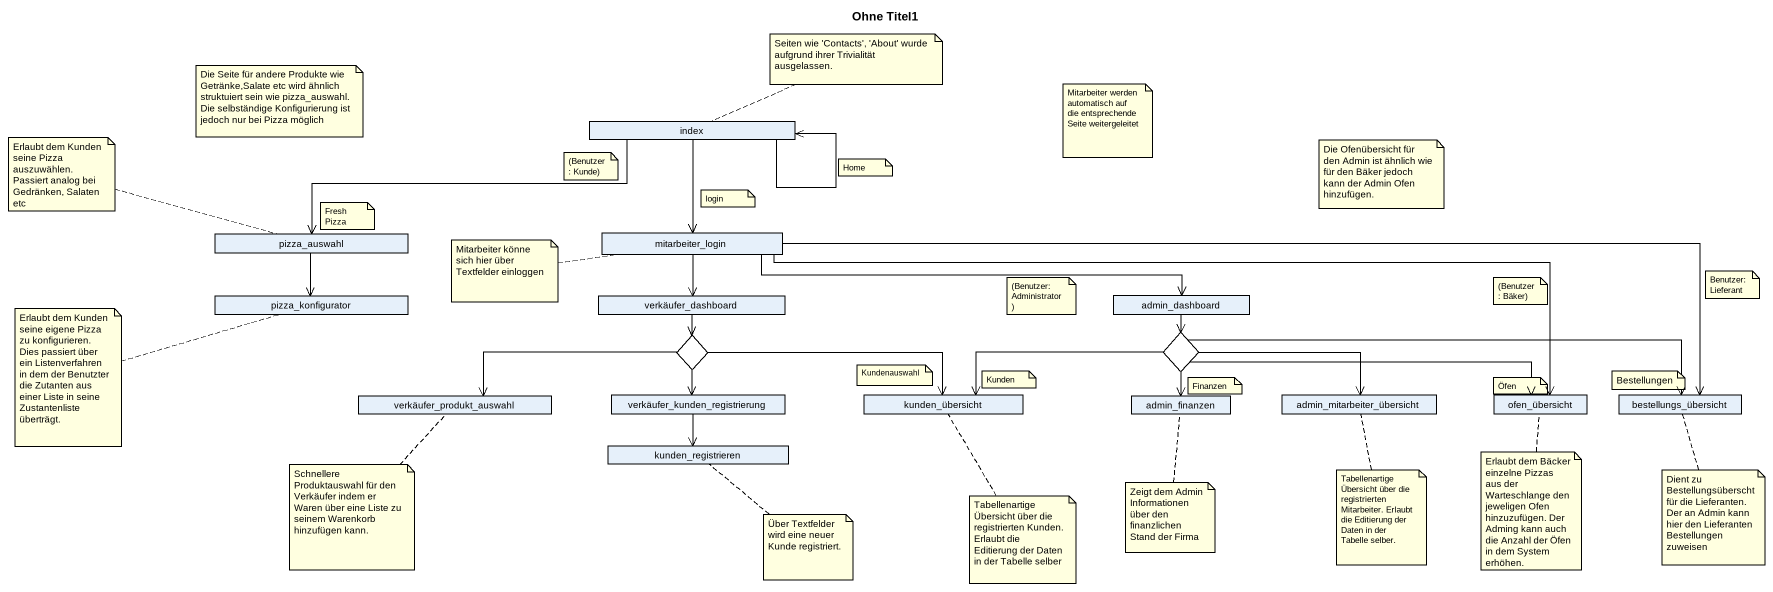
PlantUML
@startuml
title Ohne Titel1
hide empty description
state index <<object>>
state pizza_auswahl <<object>>
state mitarbeiter_login <<object>>
state pizza_konfigurator <<object>>
state verkäufer_dashboard <<object>>
state admin_dashboard <<object>>
state choice1 <<choice>>
state choice2 <<choice>>
state verkäufer_produkt_auswahl <<object>>
state "verkäufer_kunden_registrierung" as verkäufer_kunden <<object>>
state kunden_übersicht <<object>>
state admin_finanzen <<object>>
state admin_mitarbeiter_übersicht <<object>>
state ofen_übersicht <<object>>
state bestellungs_übersicht <<object>>
state kunden_registrieren <<object>>
index --> index
index -left-> pizza_auswahl
index --> mitarbeiter_login
pizza_auswahl --> pizza_konfigurator
mitarbeiter_login --> verkäufer_dashboard
mitarbeiter_login -right-> admin_dashboard
mitarbeiter_login -right-> ofen_übersicht
mitarbeiter_login -right-> bestellungs_übersicht
verkäufer_dashboard --> choice1
admin_dashboard --> choice2
choice1 -left-> verkäufer_produkt_auswahl
choice1 --> verkäufer_kunden
choice1 -right-> kunden_übersicht
choice2 -left-> kunden_übersicht
choice2 --> admin_finanzen
choice2 -right-> admin_mitarbeiter_übersicht
choice2 -right-> ofen_übersicht
choice2 -right-> bestellungs_übersicht
verkäufer_kunden --> kunden_registrieren
note right of index : Seiten wie 'Contacts', 'About' wurde aufgrund ihrer Trivialität ausgelassen.
note as N2
  Die Seite für andere Produkte wie Getränke,Salate etc wird ähnlich struktuiert sein wie pizza_auswahl. Die selbständige Konfigurierung ist jedoch nur bei Pizza möglich
end note
note as N3
  Mitarbeiter werden automatisch auf die entsprechende Seite weitergeleitet
end note
note left of pizza_auswahl : Erlaubt dem Kunden seine Pizza auszuwählen. Passiert analog bei Gedränken, Salaten etc
note as N5
  Die Ofenübersicht für den Admin ist ähnlich wie für den Bäker jedoch kann der Admin Ofen hinzufügen.
end note
note as N6
  (Benutzer: Kunde)
end note
note as N7
  Home
end note
note as N8
  Fresh Pizza
end note
note as N9
  login
end note
note left of mitarbeiter_login : Mitarbeiter könne sich hier über Textfelder einloggen
note as N11
  (Benutzer: Administrator)
end note
note as N12
  (Benutzer: Bäker)
end note
note as N13
  Benutzer: Lieferant
end note
note left of pizza_konfigurator : Erlaubt dem Kunden seine eigene Pizza zu konfigurieren. Dies passiert über ein Listenverfahren in dem der Benutzter die Zutanten aus einer Liste in seine Zustantenliste überträgt.
note as N15
  Kundenauswahl
end note
note as N16
  Kunden
end note
note as N17
  Finanzen
end note
note as N18
  Öfen
end note
note as N19
  Bestellungen
end note
note bottom of verkäufer_produkt_auswahl : Schnellere Produktauswahl für den Verkäufer indem er Waren über eine Liste zu seinem Warenkorb hinzufügen kann.
note bottom of ofen_übersicht : Erlaubt dem Bäcker einzelne Pizzas aus der Warteschlange den jeweligen Ofen hinzuzufügen. Der Adming kann auch die Anzahl der Öfen in dem System erhöhen.
note bottom of kunden_übersicht : Tabellenartige Übersicht über die registrierten Kunden. Erlaubt die Editierung der Daten in der Tabelle selber
note bottom of admin_finanzen : Zeigt dem Admin Informationen über den finanzlichen Stand der Firma
note bottom of admin_mitarbeiter_übersicht : Tabellenartige Übersicht über die registrierten Mitarbeiter. Erlaubt die Editierung der Daten in der Tabelle selber.
note bottom of bestellungs_übersicht : Dient zu Bestellungsüberscht für die Lieferanten. Der an Admin kann hier den Lieferanten Bestellungen zuweisen
note bottom of kunden_registrieren : Über Textfelder wird eine neuer Kunde registriert.
@enduml
